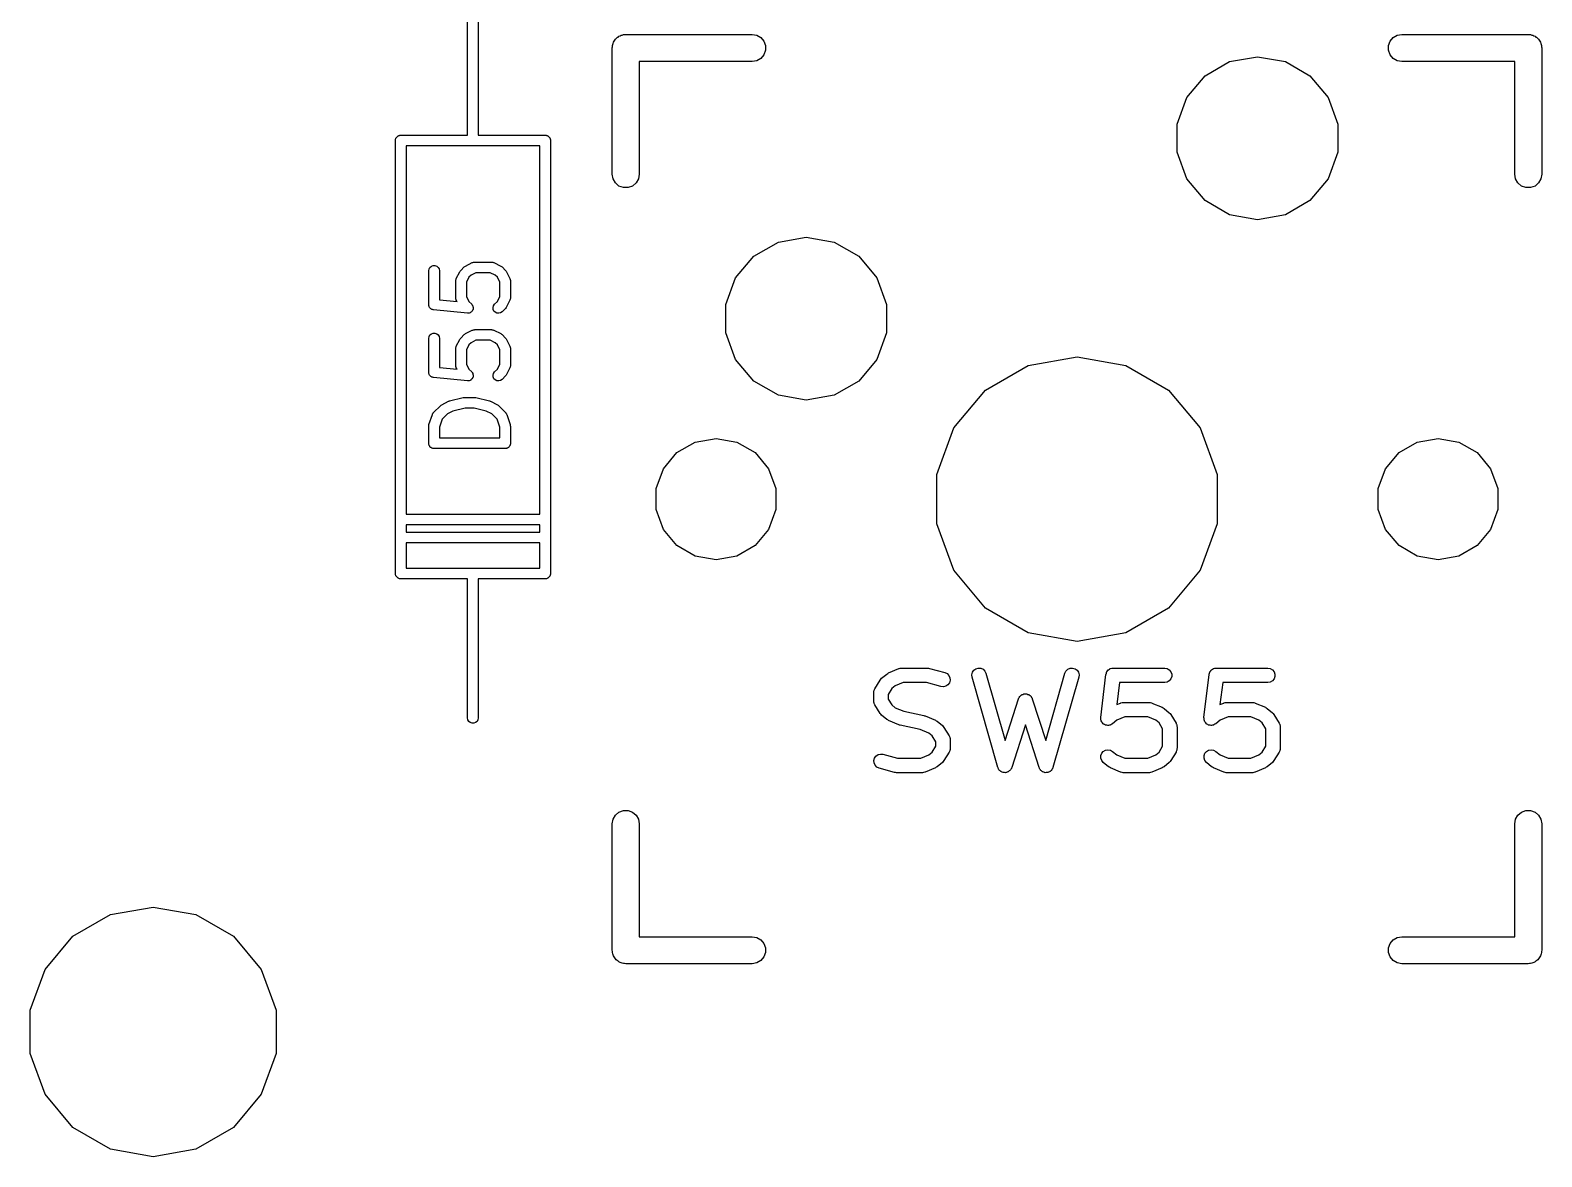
# Model space of a CAD drawing. Extents: x 30 to 168, y -145 to -27.
# Drawn here: x 110.77 to 132.04, y -145.26 to -129.4 of the extents above; entities that cross this region are included whole.
import ezdxf

# ---------------------------------------------------------------- set-up
doc = ezdxf.new("R2010")
doc.units = 0
doc.header["$MEASUREMENT"] = 0
doc.layers.add('BLACK', color=7, linetype='CONTINUOUS')

msp = doc.modelspace()

# ---------------------------------------------------------------- linework, layer by layer
at = {"layer": 'Black'}
for p, q in [((116.925, -130.19), (116.925, -128.92)), ((117.075, -128.92), (117.075, -130.19)), ((118.996, -129.542), (119.004, -129.528)), ((119.004, -129.528), (119.017, -129.517)), ((119.017, -129.517), (119.028, -129.504)), ((119.028, -129.504), (119.042, -129.496)), ((119.042, -129.496), (119.055, -129.485)), ((119.055, -129.485), (119.07, -129.479)), ((119.07, -129.479), (119.085, -129.471)), ((119.085, -129.471), (119.101, -129.468)), ((119.101, -129.468), (119.117, -129.462)), ((119.117, -129.462), (119.134, -129.462)), ((119.134, -129.462), (119.15, -129.459)), ((119.15, -129.459), (120.928, -129.459)), ((120.928, -129.459), (120.993, -129.471)), ((120.993, -129.471), (121.05, -129.504)), ((121.05, -129.504), (121.093, -129.555)), ((129.907, -129.555), (129.95, -129.504)), ((129.95, -129.504), (130.007, -129.471)), ((130.007, -129.471), (130.072, -129.459)), ((130.072, -129.459), (131.85, -129.459)), ((131.85, -129.459), (131.866, -129.462)), ((131.866, -129.462), (131.883, -129.462)), ((131.883, -129.462), (131.899, -129.468)), ((131.899, -129.468), (131.915, -129.471)), ((131.915, -129.471), (131.93, -129.479)), ((131.93, -129.479), (131.945, -129.485)), ((131.945, -129.485), (131.958, -129.496)), ((131.958, -129.496), (131.972, -129.504)), ((131.972, -129.504), (131.983, -129.517)), ((131.983, -129.517), (131.996, -129.528)), ((131.996, -129.528), (132.004, -129.542)), ((118.959, -129.65), (118.962, -129.634)), ((118.959, -131.428), (118.959, -129.65)), ((118.962, -129.617), (118.968, -129.601)), ((118.962, -129.634), (118.962, -129.617)), ((118.968, -129.601), (118.971, -129.585)), ((118.971, -129.585), (118.979, -129.57)), ((118.979, -129.57), (118.985, -129.555)), ((118.985, -129.555), (118.996, -129.542)), ((121.093, -129.745), (121.05, -129.796)), ((121.093, -129.555), (121.116, -129.617)), ((121.116, -129.683), (121.093, -129.745)), ((121.116, -129.617), (121.116, -129.683)), ((129.884, -129.617), (129.907, -129.555)), ((129.884, -129.683), (129.884, -129.617)), ((129.907, -129.745), (129.884, -129.683)), ((129.95, -129.796), (129.907, -129.745)), ((132.004, -129.542), (132.015, -129.555)), ((132.015, -129.555), (132.021, -129.57)), ((132.021, -129.57), (132.029, -129.585)), ((132.029, -129.585), (132.032, -129.601)), ((132.032, -129.601), (132.038, -129.617)), ((132.038, -129.617), (132.038, -129.634)), ((132.038, -129.634), (132.04, -129.65)), ((132.04, -129.65), (132.04, -131.428)), ((120.928, -129.84), (119.34, -129.84)), ((119.34, -129.84), (119.34, -131.428)), ((120.993, -129.829), (120.928, -129.84)), ((121.05, -129.796), (120.993, -129.829)), ((127.302, -130.041), (127.648, -129.842)), ((127.648, -129.842), (128.04, -129.773)), ((128.04, -129.773), (128.432, -129.842)), ((128.432, -129.842), (128.778, -130.041)), ((130.007, -129.829), (129.95, -129.796)), ((130.072, -129.84), (130.007, -129.829)), ((131.659, -129.84), (130.072, -129.84)), ((131.659, -131.428), (131.659, -129.84)), ((127.046, -130.346), (127.302, -130.041)), ((128.778, -130.041), (129.034, -130.346)), ((116.925, -130.877), (116.925, -130.19)), ((117.075, -130.19), (117.075, -130.877)), ((126.91, -130.721), (127.046, -130.346)), ((129.034, -130.346), (129.17, -130.721)), ((126.91, -131.119), (126.91, -130.721)), ((129.17, -130.721), (129.17, -131.119)), ((115.909, -130.952), (115.91, -130.946)), ((115.909, -137.048), (115.909, -130.952)), ((115.91, -130.939), (115.912, -130.933)), ((115.91, -130.946), (115.91, -130.939)), ((115.912, -130.933), (115.914, -130.926)), ((115.914, -130.926), (115.917, -130.921)), ((115.917, -130.921), (115.919, -130.915)), ((115.919, -130.915), (115.923, -130.909)), ((115.923, -130.909), (115.927, -130.904)), ((115.927, -130.904), (115.932, -130.9)), ((115.932, -130.9), (115.936, -130.895)), ((115.936, -130.895), (115.941, -130.891)), ((115.941, -130.891), (115.947, -130.887)), ((115.947, -130.887), (115.953, -130.885)), ((115.953, -130.885), (115.958, -130.882)), ((115.958, -130.882), (115.965, -130.88)), ((115.965, -130.88), (115.971, -130.878)), ((115.971, -130.878), (115.978, -130.878)), ((115.978, -130.878), (115.984, -130.877)), ((115.984, -130.877), (116.925, -130.877)), ((117.075, -130.877), (118.016, -130.877)), ((118.016, -130.877), (118.022, -130.878)), ((118.022, -130.878), (118.029, -130.878)), ((118.029, -130.878), (118.035, -130.88)), ((118.035, -130.88), (118.042, -130.882)), ((118.042, -130.882), (118.047, -130.885)), ((118.047, -130.885), (118.053, -130.887)), ((118.053, -130.887), (118.059, -130.891)), ((118.059, -130.891), (118.064, -130.895)), ((118.064, -130.895), (118.068, -130.9)), ((118.068, -130.9), (118.073, -130.904)), ((118.073, -130.904), (118.077, -130.909)), ((118.077, -130.909), (118.081, -130.915)), ((118.081, -130.915), (118.083, -130.921)), ((118.083, -130.921), (118.086, -130.926)), ((118.086, -130.926), (118.088, -130.933)), ((118.088, -130.933), (118.09, -130.939)), ((118.09, -130.939), (118.09, -130.946)), ((118.09, -130.946), (118.091, -130.952)), ((118.091, -130.952), (118.091, -137.048)), ((117, -131.027), (116.059, -131.027)), ((116.059, -131.027), (116.059, -136.211)), ((117.941, -131.027), (117, -131.027)), ((117.941, -136.211), (117.941, -131.027)), ((127.046, -131.494), (126.91, -131.119)), ((129.17, -131.119), (129.034, -131.494)), ((118.971, -131.493), (118.959, -131.428)), ((119.34, -131.428), (119.329, -131.493)), ((131.671, -131.493), (131.659, -131.428)), ((132.04, -131.428), (132.029, -131.493)), ((119.004, -131.55), (118.971, -131.493)), ((119.055, -131.593), (119.004, -131.55)), ((119.117, -131.616), (119.055, -131.593)), ((119.183, -131.616), (119.117, -131.616)), ((119.245, -131.593), (119.183, -131.616)), ((119.296, -131.55), (119.245, -131.593)), ((119.329, -131.493), (119.296, -131.55)), ((127.302, -131.799), (127.046, -131.494)), ((129.034, -131.494), (128.778, -131.799)), ((131.704, -131.55), (131.671, -131.493)), ((131.755, -131.593), (131.704, -131.55)), ((131.817, -131.616), (131.755, -131.593)), ((131.883, -131.616), (131.817, -131.616)), ((131.945, -131.593), (131.883, -131.616)), ((131.996, -131.55), (131.945, -131.593)), ((132.029, -131.493), (131.996, -131.55)), ((127.648, -131.998), (127.302, -131.799)), ((128.778, -131.799), (128.432, -131.998)), ((128.04, -132.067), (127.648, -131.998)), ((128.432, -131.998), (128.04, -132.067)), ((120.952, -132.581), (121.298, -132.382)), ((121.298, -132.382), (121.69, -132.313)), ((121.69, -132.313), (122.082, -132.382)), ((122.082, -132.382), (122.428, -132.581)), ((116.395, -132.738), (116.415, -132.721)), ((116.415, -132.721), (116.439, -132.712)), ((116.439, -132.712), (116.465, -132.712)), ((116.465, -132.712), (116.49, -132.721)), ((116.49, -132.721), (116.51, -132.738)), ((116.885, -132.726), (116.895, -132.719)), ((116.895, -132.719), (116.99, -132.671)), ((116.99, -132.671), (116.994, -132.67)), ((116.994, -132.67), (116.998, -132.668)), ((116.998, -132.668), (117.007, -132.666)), ((117.007, -132.666), (117.015, -132.664)), ((117.015, -132.664), (117.02, -132.664)), ((117.02, -132.664), (117.024, -132.663)), ((117.024, -132.663), (117.262, -132.663)), ((117.262, -132.663), (117.266, -132.664)), ((117.266, -132.664), (117.27, -132.664)), ((117.27, -132.664), (117.279, -132.666)), ((117.279, -132.666), (117.288, -132.668)), ((117.288, -132.668), (117.291, -132.67)), ((117.291, -132.67), (117.295, -132.671)), ((117.295, -132.671), (117.391, -132.719)), ((117.391, -132.719), (117.4, -132.726)), ((120.696, -132.886), (120.952, -132.581)), ((122.428, -132.581), (122.684, -132.886)), ((116.377, -132.786), (116.382, -132.76)), ((116.377, -133.262), (116.377, -132.786)), ((116.382, -132.76), (116.395, -132.738)), ((116.51, -132.738), (116.523, -132.76)), ((116.523, -132.76), (116.527, -132.786)), ((116.527, -132.786), (116.527, -133.194)), ((116.758, -132.929), (116.759, -132.924)), ((116.758, -133.167), (116.758, -132.929)), ((116.759, -132.92), (116.761, -132.912)), ((116.759, -132.924), (116.759, -132.92)), ((116.761, -132.912), (116.763, -132.903)), ((116.763, -132.903), (116.765, -132.899)), ((116.765, -132.899), (116.766, -132.895)), ((116.766, -132.895), (116.814, -132.8)), ((116.814, -132.8), (116.821, -132.79)), ((116.821, -132.79), (116.828, -132.78)), ((116.828, -132.78), (116.876, -132.733)), ((116.876, -132.733), (116.885, -132.726)), ((116.943, -132.878), (116.908, -132.946)), ((116.973, -132.847), (116.943, -132.878)), ((117.042, -132.813), (116.973, -132.847)), ((117.244, -132.813), (117.042, -132.813)), ((117.313, -132.847), (117.244, -132.813)), ((117.343, -132.878), (117.313, -132.847)), ((117.377, -132.946), (117.343, -132.878)), ((117.4, -132.726), (117.41, -132.733)), ((117.41, -132.733), (117.458, -132.78)), ((117.458, -132.78), (117.465, -132.79)), ((117.465, -132.79), (117.472, -132.8)), ((117.472, -132.8), (117.519, -132.895)), ((117.519, -132.895), (117.521, -132.899)), ((117.521, -132.899), (117.523, -132.903)), ((117.523, -132.903), (117.524, -132.912)), ((117.524, -132.912), (117.527, -132.92)), ((117.527, -132.92), (117.527, -132.924)), ((117.527, -132.924), (117.527, -132.929)), ((117.527, -132.929), (117.527, -133.167)), ((120.56, -133.261), (120.696, -132.886)), ((122.684, -132.886), (122.82, -133.261)), ((116.908, -132.946), (116.908, -133.149)), ((116.908, -133.149), (116.943, -133.217)), ((117.343, -133.217), (117.377, -133.149)), ((117.377, -133.149), (117.377, -132.946)), ((116.378, -133.265), (116.377, -133.262)), ((116.378, -133.268), (116.378, -133.265)), ((116.38, -133.277), (116.378, -133.268)), ((116.382, -133.288), (116.38, -133.277)), ((116.383, -133.29), (116.382, -133.288)), ((116.384, -133.293), (116.383, -133.29)), ((116.39, -133.301), (116.384, -133.293)), ((116.395, -133.31), (116.39, -133.301)), ((116.397, -133.312), (116.395, -133.31)), ((116.399, -133.314), (116.397, -133.312)), ((116.407, -133.32), (116.399, -133.314)), ((116.415, -133.327), (116.407, -133.32)), ((116.418, -133.328), (116.415, -133.327)), ((116.42, -133.329), (116.418, -133.328)), ((116.43, -133.332), (116.42, -133.329)), ((116.439, -133.336), (116.43, -133.332)), ((116.442, -133.336), (116.439, -133.336)), ((116.445, -133.337), (116.442, -133.336)), ((116.921, -133.384), (116.445, -133.337)), ((116.527, -133.194), (116.776, -133.219)), ((116.759, -133.171), (116.758, -133.167)), ((116.759, -133.175), (116.759, -133.171)), ((116.761, -133.184), (116.759, -133.175)), ((116.763, -133.192), (116.761, -133.184)), ((116.765, -133.196), (116.763, -133.192)), ((116.766, -133.2), (116.765, -133.196)), ((116.776, -133.219), (116.766, -133.2)), ((116.943, -133.217), (116.982, -133.256)), ((116.98, -133.362), (116.972, -133.371)), ((116.989, -133.353), (116.98, -133.362)), ((116.982, -133.256), (116.982, -133.257)), ((116.982, -133.257), (116.982, -133.257)), ((116.982, -133.257), (116.989, -133.268)), ((116.989, -133.268), (116.997, -133.278)), ((116.99, -133.353), (116.989, -133.353)), ((116.995, -133.341), (116.99, -133.353)), ((116.99, -133.353), (116.99, -133.353)), ((117.001, -133.33), (116.995, -133.341)), ((116.997, -133.278), (116.997, -133.278)), ((116.997, -133.278), (116.997, -133.279)), ((116.997, -133.279), (117, -133.291)), ((117, -133.291), (117.003, -133.303)), ((117.002, -133.316), (117.001, -133.329)), ((117.001, -133.329), (117.001, -133.329)), ((117.001, -133.329), (117.001, -133.33)), ((117.003, -133.304), (117.002, -133.316)), ((117.003, -133.303), (117.003, -133.303)), ((117.003, -133.303), (117.003, -133.304)), ((117.282, -133.303), (117.289, -133.278)), ((117.285, -133.329), (117.282, -133.303)), ((117.296, -133.353), (117.285, -133.329)), ((117.289, -133.278), (117.304, -133.256)), ((117.314, -133.371), (117.296, -133.353)), ((117.304, -133.256), (117.343, -133.217)), ((117.458, -133.315), (117.41, -133.363)), ((117.465, -133.305), (117.458, -133.315)), ((117.472, -133.295), (117.465, -133.305)), ((117.519, -133.2), (117.472, -133.295)), ((117.521, -133.196), (117.519, -133.2)), ((117.523, -133.192), (117.521, -133.196)), ((117.524, -133.184), (117.523, -133.192)), ((117.527, -133.175), (117.524, -133.184)), ((117.527, -133.167), (117.527, -133.171)), ((117.527, -133.171), (117.527, -133.175)), ((120.56, -133.659), (120.56, -133.261)), ((122.82, -133.261), (122.82, -133.659)), ((116.922, -133.384), (116.921, -133.384)), ((116.934, -133.383), (116.922, -133.384)), ((116.922, -133.384), (116.922, -133.384)), ((116.947, -133.382), (116.934, -133.383)), ((116.948, -133.382), (116.947, -133.382)), ((116.959, -133.377), (116.948, -133.382)), ((116.948, -133.382), (116.948, -133.382)), ((116.971, -133.371), (116.959, -133.377)), ((116.972, -133.371), (116.971, -133.371)), ((116.971, -133.371), (116.971, -133.371)), ((117.338, -133.382), (117.314, -133.371)), ((117.364, -133.384), (117.338, -133.382)), ((117.389, -133.377), (117.364, -133.384)), ((117.41, -133.363), (117.389, -133.377)), ((116.377, -133.738), (116.382, -133.712)), ((116.377, -134.214), (116.377, -133.738)), ((116.382, -133.712), (116.395, -133.69)), ((116.395, -133.69), (116.415, -133.673)), ((116.415, -133.673), (116.439, -133.664)), ((116.439, -133.664), (116.465, -133.664)), ((116.465, -133.664), (116.49, -133.673)), ((116.49, -133.673), (116.51, -133.69)), ((116.51, -133.69), (116.523, -133.712)), ((116.523, -133.712), (116.527, -133.738)), ((116.527, -133.738), (116.527, -134.146)), ((116.766, -133.847), (116.814, -133.752)), ((116.814, -133.752), (116.821, -133.743)), ((116.821, -133.743), (116.828, -133.733)), ((116.828, -133.733), (116.876, -133.685)), ((116.876, -133.685), (116.885, -133.678)), ((116.885, -133.678), (116.895, -133.671)), ((116.895, -133.671), (116.99, -133.623)), ((117.042, -133.765), (116.973, -133.8)), ((116.99, -133.623), (116.994, -133.622)), ((116.994, -133.622), (116.998, -133.62)), ((116.998, -133.62), (117.007, -133.618)), ((117.007, -133.618), (117.015, -133.616)), ((117.015, -133.616), (117.02, -133.616)), ((117.02, -133.616), (117.024, -133.615)), ((117.024, -133.615), (117.262, -133.615)), ((117.244, -133.765), (117.042, -133.765)), ((117.313, -133.8), (117.244, -133.765)), ((117.262, -133.615), (117.266, -133.616)), ((117.266, -133.616), (117.27, -133.616)), ((117.27, -133.616), (117.279, -133.618)), ((117.279, -133.618), (117.288, -133.62)), ((117.288, -133.62), (117.291, -133.622)), ((117.291, -133.622), (117.295, -133.623)), ((117.295, -133.623), (117.391, -133.671)), ((117.391, -133.671), (117.4, -133.678)), ((117.4, -133.678), (117.41, -133.685)), ((117.41, -133.685), (117.458, -133.733)), ((117.458, -133.733), (117.465, -133.743)), ((117.465, -133.743), (117.472, -133.752)), ((117.472, -133.752), (117.519, -133.847)), ((120.696, -134.034), (120.56, -133.659)), ((122.82, -133.659), (122.684, -134.034)), ((116.758, -133.881), (116.759, -133.877)), ((116.758, -134.119), (116.758, -133.881)), ((116.759, -133.872), (116.761, -133.864)), ((116.759, -133.877), (116.759, -133.872)), ((116.761, -133.864), (116.763, -133.855)), ((116.763, -133.855), (116.765, -133.852)), ((116.765, -133.852), (116.766, -133.847)), ((116.943, -133.83), (116.908, -133.899)), ((116.908, -133.899), (116.908, -134.101)), ((116.973, -133.8), (116.943, -133.83)), ((117.343, -133.83), (117.313, -133.8)), ((117.377, -133.899), (117.343, -133.83)), ((117.377, -134.101), (117.377, -133.899)), ((117.519, -133.847), (117.521, -133.852)), ((117.521, -133.852), (117.523, -133.855)), ((117.523, -133.855), (117.524, -133.864)), ((117.524, -133.864), (117.527, -133.872)), ((117.527, -133.872), (117.527, -133.877)), ((117.527, -133.877), (117.527, -133.881)), ((117.527, -133.881), (117.527, -134.119)), ((124.815, -134.119), (125.5, -133.998)), ((125.5, -133.998), (126.185, -134.119)), ((116.527, -134.146), (116.776, -134.171)), ((116.759, -134.123), (116.758, -134.119)), ((116.759, -134.128), (116.759, -134.123)), ((116.761, -134.136), (116.759, -134.128)), ((116.763, -134.145), (116.761, -134.136)), ((116.765, -134.148), (116.763, -134.145)), ((116.766, -134.153), (116.765, -134.148)), ((116.776, -134.171), (116.766, -134.153)), ((116.908, -134.101), (116.943, -134.17)), ((116.943, -134.17), (116.982, -134.209)), ((116.982, -134.209), (116.982, -134.209)), ((116.982, -134.209), (116.982, -134.21)), ((116.982, -134.21), (116.989, -134.22)), ((117.289, -134.23), (117.304, -134.209)), ((117.304, -134.209), (117.343, -134.17)), ((117.343, -134.17), (117.377, -134.101)), ((117.519, -134.153), (117.472, -134.248)), ((117.521, -134.148), (117.519, -134.153)), ((117.523, -134.145), (117.521, -134.148)), ((117.524, -134.136), (117.523, -134.145)), ((117.527, -134.128), (117.524, -134.136)), ((117.527, -134.119), (117.527, -134.123)), ((117.527, -134.123), (117.527, -134.128)), ((120.952, -134.339), (120.696, -134.034)), ((122.684, -134.034), (122.428, -134.339)), ((124.213, -134.467), (124.815, -134.119)), ((126.185, -134.119), (126.787, -134.467)), ((116.378, -134.217), (116.377, -134.214)), ((116.378, -134.22), (116.378, -134.217)), ((116.38, -134.23), (116.378, -134.22)), ((116.382, -134.24), (116.38, -134.23)), ((116.383, -134.242), (116.382, -134.24)), ((116.384, -134.245), (116.383, -134.242)), ((116.39, -134.254), (116.384, -134.245)), ((116.395, -134.262), (116.39, -134.254)), ((116.397, -134.264), (116.395, -134.262)), ((116.399, -134.267), (116.397, -134.264)), ((116.407, -134.273), (116.399, -134.267)), ((116.415, -134.279), (116.407, -134.273)), ((116.418, -134.28), (116.415, -134.279)), ((116.42, -134.282), (116.418, -134.28)), ((116.43, -134.285), (116.42, -134.282)), ((116.439, -134.288), (116.43, -134.285)), ((116.442, -134.288), (116.439, -134.288)), ((116.445, -134.289), (116.442, -134.288)), ((116.921, -134.337), (116.445, -134.289)), ((116.922, -134.336), (116.921, -134.337)), ((116.934, -134.336), (116.922, -134.337)), ((116.922, -134.337), (116.922, -134.336)), ((116.947, -134.335), (116.934, -134.336)), ((116.948, -134.334), (116.947, -134.335)), ((116.959, -134.329), (116.948, -134.334)), ((116.948, -134.334), (116.948, -134.334)), ((116.971, -134.324), (116.959, -134.329)), ((116.972, -134.323), (116.971, -134.324)), ((116.971, -134.324), (116.971, -134.324)), ((116.98, -134.314), (116.972, -134.323)), ((116.989, -134.306), (116.98, -134.314)), ((116.989, -134.22), (116.997, -134.23)), ((116.99, -134.305), (116.989, -134.306)), ((116.995, -134.294), (116.99, -134.305)), ((116.99, -134.305), (116.99, -134.305)), ((117.001, -134.282), (116.995, -134.294)), ((116.997, -134.23), (116.997, -134.231)), ((116.997, -134.231), (116.997, -134.231)), ((116.997, -134.231), (117, -134.243)), ((117, -134.243), (117.003, -134.255)), ((117.002, -134.269), (117.001, -134.281)), ((117.001, -134.281), (117.001, -134.282)), ((117.001, -134.282), (117.001, -134.282)), ((117.003, -134.256), (117.002, -134.269)), ((117.003, -134.255), (117.003, -134.256)), ((117.003, -134.256), (117.003, -134.256)), ((117.282, -134.255), (117.289, -134.23)), ((117.285, -134.281), (117.282, -134.255)), ((117.296, -134.305), (117.285, -134.281)), ((117.314, -134.323), (117.296, -134.305)), ((117.338, -134.334), (117.314, -134.323)), ((117.364, -134.337), (117.338, -134.334)), ((117.389, -134.33), (117.364, -134.337)), ((117.41, -134.315), (117.389, -134.33)), ((117.458, -134.267), (117.41, -134.315)), ((117.465, -134.257), (117.458, -134.267)), ((117.472, -134.248), (117.465, -134.257)), ((121.298, -134.538), (120.952, -134.339)), ((122.428, -134.339), (122.082, -134.538)), ((116.562, -134.671), (116.657, -134.623)), ((116.657, -134.623), (116.665, -134.621)), ((116.665, -134.621), (116.672, -134.618)), ((116.672, -134.618), (116.863, -134.57)), ((116.863, -134.57), (116.872, -134.569)), ((116.872, -134.569), (116.881, -134.568)), ((116.881, -134.568), (117.024, -134.568)), ((117.024, -134.568), (117.033, -134.569)), ((117.033, -134.569), (117.042, -134.57)), ((117.042, -134.57), (117.232, -134.618)), ((117.232, -134.618), (117.24, -134.621)), ((117.24, -134.621), (117.248, -134.623)), ((117.248, -134.623), (117.343, -134.671)), ((121.69, -134.607), (121.298, -134.538)), ((122.082, -134.538), (121.69, -134.607)), ((123.767, -134.999), (124.213, -134.467)), ((126.787, -134.467), (127.233, -134.999)), ((116.381, -134.952), (116.429, -134.81)), ((116.429, -134.81), (116.431, -134.806)), ((116.431, -134.806), (116.432, -134.802)), ((116.432, -134.802), (116.437, -134.794)), ((116.437, -134.794), (116.441, -134.787)), ((116.441, -134.787), (116.444, -134.784)), ((116.444, -134.784), (116.447, -134.78)), ((116.447, -134.78), (116.542, -134.685)), ((116.542, -134.685), (116.552, -134.678)), ((116.552, -134.678), (116.562, -134.671)), ((116.64, -134.8), (116.566, -134.874)), ((116.717, -134.761), (116.64, -134.8)), ((116.89, -134.718), (116.717, -134.761)), ((117.015, -134.718), (116.89, -134.718)), ((117.188, -134.761), (117.015, -134.718)), ((117.265, -134.8), (117.188, -134.761)), ((117.339, -134.874), (117.265, -134.8)), ((117.343, -134.671), (117.353, -134.678)), ((117.353, -134.678), (117.363, -134.685)), ((117.363, -134.685), (117.458, -134.78)), ((117.458, -134.78), (117.46, -134.784)), ((117.46, -134.784), (117.464, -134.787)), ((117.464, -134.787), (117.468, -134.794)), ((117.468, -134.794), (117.473, -134.802)), ((117.473, -134.802), (117.474, -134.806)), ((117.474, -134.806), (117.476, -134.81)), ((117.476, -134.81), (117.524, -134.952)), ((116.377, -134.976), (116.379, -134.964)), ((116.377, -135.214), (116.377, -134.976)), ((116.379, -134.964), (116.381, -134.952)), ((116.566, -134.874), (116.527, -134.988)), ((116.527, -134.988), (116.527, -135.139)), ((117.377, -134.988), (117.339, -134.874)), ((117.377, -135.139), (117.377, -134.988)), ((117.524, -134.952), (117.525, -134.964)), ((117.525, -134.964), (117.527, -134.976)), ((117.527, -134.976), (117.527, -135.214)), ((123.529, -135.652), (123.767, -134.999)), ((127.233, -134.999), (127.471, -135.652)), ((116.379, -135.221), (116.377, -135.214)), ((116.379, -135.227), (116.379, -135.221)), ((116.381, -135.233), (116.379, -135.227)), ((116.382, -135.24), (116.381, -135.233)), ((116.385, -135.246), (116.382, -135.24)), ((116.387, -135.252), (116.385, -135.246)), ((116.392, -135.257), (116.387, -135.252)), ((116.395, -135.262), (116.392, -135.257)), ((116.4, -135.267), (116.395, -135.262)), ((116.404, -135.272), (116.4, -135.267)), ((116.41, -135.275), (116.404, -135.272)), ((116.415, -135.279), (116.41, -135.275)), ((116.527, -135.139), (117.377, -135.139)), ((117.495, -135.275), (117.49, -135.279)), ((117.501, -135.272), (117.495, -135.275)), ((117.505, -135.267), (117.501, -135.272)), ((117.51, -135.262), (117.505, -135.267)), ((117.513, -135.257), (117.51, -135.262)), ((117.517, -135.252), (117.513, -135.257)), ((117.52, -135.246), (117.517, -135.252)), ((117.523, -135.24), (117.52, -135.246)), ((117.524, -135.233), (117.523, -135.24)), ((117.526, -135.227), (117.524, -135.233)), ((117.527, -135.214), (117.526, -135.221)), ((117.526, -135.221), (117.526, -135.227)), ((119.871, -135.346), (120.128, -135.197)), ((120.128, -135.197), (120.42, -135.146)), ((120.42, -135.146), (120.712, -135.197)), ((120.712, -135.197), (120.969, -135.346)), ((130.031, -135.346), (130.288, -135.197)), ((130.288, -135.197), (130.58, -135.146)), ((130.58, -135.146), (130.872, -135.197)), ((130.872, -135.197), (131.129, -135.346)), ((116.421, -135.281), (116.415, -135.279)), ((116.427, -135.285), (116.421, -135.281)), ((116.433, -135.286), (116.427, -135.285)), ((116.439, -135.288), (116.433, -135.286)), ((116.446, -135.288), (116.439, -135.288)), ((116.452, -135.289), (116.446, -135.288)), ((117.452, -135.289), (116.452, -135.289)), ((117.459, -135.288), (117.452, -135.289)), ((117.465, -135.288), (117.459, -135.288)), ((117.472, -135.286), (117.465, -135.288)), ((117.478, -135.285), (117.472, -135.286)), ((117.484, -135.281), (117.478, -135.285)), ((117.49, -135.279), (117.484, -135.281)), ((119.68, -135.573), (119.871, -135.346)), ((120.969, -135.346), (121.16, -135.573)), ((129.84, -135.573), (130.031, -135.346)), ((131.129, -135.346), (131.32, -135.573)), ((119.579, -135.852), (119.68, -135.573)), ((121.16, -135.573), (121.261, -135.852)), ((123.529, -136.348), (123.529, -135.652)), ((127.471, -135.652), (127.471, -136.348)), ((129.739, -135.852), (129.84, -135.573)), ((131.32, -135.573), (131.421, -135.852)), ((119.579, -136.148), (119.579, -135.852)), ((121.261, -135.852), (121.261, -136.148)), ((129.739, -136.148), (129.739, -135.852)), ((131.421, -135.852), (131.421, -136.148)), ((116.059, -136.211), (117.941, -136.211)), ((119.68, -136.427), (119.579, -136.148)), ((121.261, -136.148), (121.16, -136.427)), ((129.84, -136.427), (129.739, -136.148)), ((131.421, -136.148), (131.32, -136.427)), ((116.059, -136.361), (116.059, -136.465)), ((117.941, -136.361), (116.059, -136.361)), ((116.059, -136.465), (117.941, -136.465)), ((117.941, -136.465), (117.941, -136.361)), ((119.871, -136.654), (119.68, -136.427)), ((121.16, -136.427), (120.969, -136.654)), ((123.767, -137.001), (123.529, -136.348)), ((127.471, -136.348), (127.233, -137.001)), ((130.031, -136.654), (129.84, -136.427)), ((131.32, -136.427), (131.129, -136.654)), ((117.941, -136.615), (116.059, -136.615)), ((116.059, -136.615), (116.059, -136.973)), ((117.941, -136.973), (117.941, -136.615)), ((120.128, -136.803), (119.871, -136.654)), ((120.969, -136.654), (120.712, -136.803)), ((130.288, -136.803), (130.031, -136.654)), ((131.129, -136.654), (130.872, -136.803)), ((116.059, -136.973), (117, -136.973)), ((117, -136.973), (117.941, -136.973)), ((120.42, -136.854), (120.128, -136.803)), ((120.712, -136.803), (120.42, -136.854)), ((130.58, -136.854), (130.288, -136.803)), ((130.872, -136.803), (130.58, -136.854)), ((115.91, -137.054), (115.909, -137.048)), ((115.91, -137.061), (115.91, -137.054)), ((115.912, -137.067), (115.91, -137.061)), ((115.914, -137.074), (115.912, -137.067)), ((115.917, -137.079), (115.914, -137.074)), ((115.919, -137.085), (115.917, -137.079)), ((115.923, -137.091), (115.919, -137.085)), ((115.927, -137.096), (115.923, -137.091)), ((115.932, -137.1), (115.927, -137.096)), ((115.936, -137.105), (115.932, -137.1)), ((115.941, -137.109), (115.936, -137.105)), ((115.947, -137.113), (115.941, -137.109)), ((115.953, -137.115), (115.947, -137.113)), ((115.958, -137.118), (115.953, -137.115)), ((115.965, -137.12), (115.958, -137.118)), ((115.971, -137.122), (115.965, -137.12)), ((115.978, -137.122), (115.971, -137.122)), ((115.984, -137.123), (115.978, -137.122)), ((116.925, -137.123), (115.984, -137.123)), ((116.925, -137.81), (116.925, -137.123)), ((118.016, -137.123), (117.075, -137.123)), ((117.075, -137.123), (117.075, -137.81)), ((118.022, -137.122), (118.016, -137.123)), ((118.029, -137.122), (118.022, -137.122)), ((118.035, -137.12), (118.029, -137.122)), ((118.042, -137.118), (118.035, -137.12)), ((118.047, -137.115), (118.042, -137.118)), ((118.053, -137.113), (118.047, -137.115)), ((118.059, -137.109), (118.053, -137.113)), ((118.064, -137.105), (118.059, -137.109)), ((118.068, -137.1), (118.064, -137.105)), ((118.073, -137.096), (118.068, -137.1)), ((118.077, -137.091), (118.073, -137.096)), ((118.081, -137.085), (118.077, -137.091)), ((118.083, -137.079), (118.081, -137.085)), ((118.086, -137.074), (118.083, -137.079)), ((118.088, -137.067), (118.086, -137.074)), ((118.09, -137.061), (118.088, -137.067)), ((118.091, -137.048), (118.09, -137.054)), ((118.09, -137.054), (118.09, -137.061)), ((124.213, -137.533), (123.767, -137.001)), ((127.233, -137.001), (126.787, -137.533)), ((124.815, -137.881), (124.213, -137.533)), ((126.787, -137.533), (126.185, -137.881)), ((116.925, -139.08), (116.925, -137.81)), ((117.075, -137.81), (117.075, -139.08)), ((125.5, -138.002), (124.815, -137.881)), ((126.185, -137.881), (125.5, -138.002)), ((122.75, -138.522), (122.822, -138.462)), ((122.822, -138.462), (122.836, -138.454)), ((122.836, -138.454), (122.848, -138.446)), ((122.848, -138.446), (122.993, -138.386)), ((122.993, -138.386), (122.996, -138.385)), ((122.996, -138.385), (122.998, -138.384)), ((122.998, -138.384), (123.013, -138.381)), ((123.013, -138.381), (123.028, -138.378)), ((123.028, -138.378), (123.03, -138.378)), ((123.03, -138.378), (123.033, -138.378)), ((123.033, -138.378), (123.395, -138.378)), ((123.395, -138.378), (123.409, -138.38)), ((123.409, -138.38), (123.423, -138.382)), ((123.423, -138.382), (123.64, -138.442)), ((123.64, -138.442), (123.672, -138.457)), ((123.672, -138.457), (123.697, -138.482)), ((124.02, -138.472), (124.028, -138.438)), ((124.028, -138.438), (124.048, -138.409)), ((124.048, -138.409), (124.077, -138.388)), ((124.077, -138.388), (124.111, -138.378)), ((124.111, -138.378), (124.146, -138.381)), ((124.146, -138.381), (124.178, -138.395)), ((124.178, -138.395), (124.203, -138.42)), ((124.203, -138.42), (124.219, -138.452)), ((124.219, -138.452), (124.49, -139.399)), ((125.059, -139.399), (125.33, -138.452)), ((125.33, -138.452), (125.345, -138.42)), ((125.345, -138.42), (125.371, -138.395)), ((125.371, -138.395), (125.403, -138.381)), ((125.403, -138.381), (125.438, -138.378)), ((125.438, -138.378), (125.472, -138.388)), ((125.472, -138.388), (125.5, -138.409)), ((125.5, -138.409), (125.52, -138.438)), ((125.52, -138.438), (125.529, -138.472)), ((125.835, -139.072), (125.907, -138.467)), ((125.907, -138.467), (125.908, -138.465)), ((125.908, -138.462), (125.913, -138.448)), ((125.908, -138.465), (125.908, -138.462)), ((125.913, -138.448), (125.917, -138.434)), ((125.917, -138.434), (125.919, -138.431)), ((125.919, -138.431), (125.92, -138.429)), ((125.92, -138.429), (125.93, -138.417)), ((125.93, -138.417), (125.939, -138.405)), ((125.939, -138.405), (125.941, -138.404)), ((125.941, -138.404), (125.943, -138.402)), ((125.943, -138.402), (125.956, -138.394)), ((125.956, -138.394), (125.968, -138.386)), ((125.968, -138.386), (125.971, -138.385)), ((125.971, -138.385), (125.973, -138.384)), ((125.973, -138.384), (125.988, -138.381)), ((125.988, -138.381), (126.002, -138.378)), ((126.002, -138.378), (126.005, -138.378)), ((126.005, -138.378), (126.008, -138.378)), ((126.008, -138.378), (126.734, -138.378)), ((126.734, -138.378), (126.768, -138.384)), ((126.768, -138.384), (126.799, -138.402)), ((126.799, -138.402), (126.822, -138.429)), ((126.822, -138.429), (126.834, -138.462)), ((126.834, -138.462), (126.834, -138.497)), ((127.286, -139.072), (127.359, -138.467)), ((127.359, -138.462), (127.364, -138.448)), ((127.359, -138.465), (127.359, -138.462)), ((127.359, -138.467), (127.359, -138.465)), ((127.364, -138.448), (127.369, -138.434)), ((127.369, -138.434), (127.37, -138.431)), ((127.37, -138.431), (127.371, -138.429)), ((127.371, -138.429), (127.381, -138.417)), ((127.381, -138.417), (127.39, -138.405)), ((127.39, -138.405), (127.392, -138.404)), ((127.392, -138.404), (127.394, -138.402)), ((127.394, -138.402), (127.407, -138.394)), ((127.407, -138.394), (127.419, -138.386)), ((127.419, -138.386), (127.422, -138.385)), ((127.422, -138.385), (127.425, -138.384)), ((127.425, -138.384), (127.439, -138.381)), ((127.439, -138.381), (127.454, -138.378)), ((127.454, -138.378), (127.457, -138.378)), ((127.457, -138.378), (127.459, -138.378)), ((127.459, -138.378), (128.185, -138.378)), ((128.185, -138.378), (128.22, -138.384)), ((128.22, -138.384), (128.25, -138.402)), ((128.25, -138.402), (128.273, -138.429)), ((128.273, -138.429), (128.285, -138.462)), ((128.285, -138.462), (128.285, -138.497)), ((122.647, -138.687), (122.652, -138.678)), ((122.652, -138.678), (122.655, -138.669)), ((122.655, -138.669), (122.728, -138.548)), ((122.728, -138.548), (122.739, -138.535)), ((122.739, -138.535), (122.75, -138.522)), ((122.893, -138.668), (122.844, -138.75)), ((122.941, -138.628), (122.893, -138.668)), ((123.053, -138.581), (122.941, -138.628)), ((123.382, -138.581), (123.053, -138.581)), ((123.586, -138.638), (123.382, -138.581)), ((123.621, -138.641), (123.586, -138.638)), ((123.655, -138.632), (123.621, -138.641)), ((123.684, -138.612), (123.655, -138.632)), ((123.705, -138.584), (123.684, -138.612)), ((123.697, -138.482), (123.712, -138.515)), ((123.714, -138.55), (123.705, -138.584)), ((123.712, -138.515), (123.714, -138.55)), ((124.023, -138.507), (124.02, -138.472)), ((124.386, -139.777), (124.023, -138.507)), ((125.525, -138.507), (125.162, -139.777)), ((125.529, -138.472), (125.525, -138.507)), ((126.098, -138.581), (126.061, -138.892)), ((126.734, -138.581), (126.098, -138.581)), ((126.768, -138.575), (126.734, -138.581)), ((126.799, -138.557), (126.768, -138.575)), ((126.822, -138.53), (126.799, -138.557)), ((126.834, -138.497), (126.822, -138.53)), ((127.55, -138.581), (127.512, -138.892)), ((128.185, -138.581), (127.55, -138.581)), ((128.22, -138.575), (128.185, -138.581)), ((128.25, -138.557), (128.22, -138.575)), ((128.273, -138.53), (128.25, -138.557)), ((128.285, -138.497), (128.273, -138.53)), ((122.641, -138.721), (122.642, -138.712)), ((122.641, -138.842), (122.641, -138.721)), ((122.642, -138.852), (122.641, -138.842)), ((122.642, -138.712), (122.643, -138.702)), ((122.643, -138.862), (122.642, -138.852)), ((122.643, -138.702), (122.645, -138.695)), ((122.645, -138.869), (122.643, -138.862)), ((122.645, -138.695), (122.647, -138.687)), ((122.647, -138.877), (122.645, -138.869)), ((122.652, -138.886), (122.647, -138.877)), ((122.655, -138.895), (122.652, -138.886)), ((122.844, -138.75), (122.844, -138.814)), ((122.844, -138.814), (122.893, -138.896)), ((124.49, -139.399), (124.678, -138.811)), ((124.678, -138.811), (124.679, -138.808)), ((124.679, -138.808), (124.68, -138.804)), ((124.68, -138.804), (124.688, -138.792)), ((124.688, -138.792), (124.694, -138.78)), ((124.694, -138.78), (124.697, -138.777)), ((124.697, -138.777), (124.699, -138.774)), ((124.699, -138.774), (124.71, -138.766)), ((124.71, -138.766), (124.72, -138.756)), ((124.72, -138.756), (124.724, -138.755)), ((124.724, -138.755), (124.727, -138.752)), ((124.727, -138.752), (124.74, -138.748)), ((124.74, -138.748), (124.753, -138.743)), ((124.753, -138.743), (124.757, -138.743)), ((124.757, -138.743), (124.761, -138.742)), ((124.761, -138.742), (124.774, -138.742)), ((124.774, -138.742), (124.788, -138.742)), ((124.788, -138.742), (124.792, -138.743)), ((124.792, -138.743), (124.796, -138.743)), ((124.796, -138.743), (124.809, -138.748)), ((124.809, -138.748), (124.822, -138.752)), ((124.822, -138.752), (124.825, -138.755)), ((124.825, -138.755), (124.829, -138.756)), ((124.829, -138.756), (124.839, -138.766)), ((124.839, -138.766), (124.849, -138.774)), ((124.849, -138.774), (124.852, -138.777)), ((124.852, -138.777), (124.855, -138.78)), ((124.855, -138.78), (124.861, -138.792)), ((124.861, -138.792), (124.868, -138.804)), ((124.868, -138.804), (124.869, -138.808)), ((124.869, -138.808), (124.871, -138.811)), ((124.871, -138.811), (125.059, -139.399)), ((126.061, -138.892), (126.114, -138.87)), ((126.114, -138.87), (126.116, -138.869)), ((126.116, -138.869), (126.118, -138.868)), ((126.118, -138.868), (126.134, -138.865)), ((126.134, -138.865), (126.148, -138.862)), ((126.148, -138.862), (126.151, -138.862)), ((126.151, -138.862), (126.153, -138.862)), ((126.153, -138.862), (126.516, -138.862)), ((126.516, -138.862), (126.518, -138.862)), ((126.518, -138.862), (126.521, -138.862)), ((126.521, -138.862), (126.536, -138.865)), ((126.536, -138.865), (126.551, -138.868)), ((126.551, -138.868), (126.553, -138.869)), ((126.553, -138.869), (126.555, -138.87)), ((126.555, -138.87), (126.7, -138.93)), ((127.512, -138.892), (127.565, -138.87)), ((127.565, -138.87), (127.568, -138.869)), ((127.568, -138.869), (127.57, -138.868)), ((127.57, -138.868), (127.585, -138.865)), ((127.585, -138.865), (127.6, -138.862)), ((127.6, -138.862), (127.602, -138.862)), ((127.602, -138.862), (127.605, -138.862)), ((127.605, -138.862), (127.967, -138.862)), ((127.967, -138.862), (127.97, -138.862)), ((127.97, -138.862), (127.972, -138.862)), ((127.972, -138.862), (127.987, -138.865)), ((127.987, -138.865), (128.002, -138.868)), ((128.002, -138.868), (128.004, -138.869)), ((128.004, -138.869), (128.007, -138.87)), ((128.007, -138.87), (128.152, -138.93)), ((116.93, -139.106), (116.925, -139.08)), ((117.075, -139.08), (117.07, -139.106)), ((122.728, -139.016), (122.655, -138.895)), ((122.739, -139.028), (122.728, -139.016)), ((122.75, -139.041), (122.739, -139.028)), ((122.822, -139.102), (122.75, -139.041)), ((122.836, -139.109), (122.822, -139.102)), ((122.893, -138.896), (122.941, -138.936)), ((122.941, -138.936), (123.063, -138.987)), ((123.063, -138.987), (123.344, -139.045)), ((123.344, -139.045), (123.353, -139.049)), ((123.353, -139.049), (123.362, -139.051)), ((123.362, -139.051), (123.507, -139.111)), ((125.835, -139.087), (125.835, -139.072)), ((125.835, -139.102), (125.835, -139.087)), ((125.836, -139.104), (125.835, -139.102)), ((125.836, -139.107), (125.836, -139.104)), ((126.173, -139.065), (126.061, -139.112)), ((126.496, -139.065), (126.173, -139.065)), ((126.608, -139.112), (126.496, -139.065)), ((126.7, -138.93), (126.713, -138.938)), ((126.713, -138.938), (126.726, -138.946)), ((126.726, -138.946), (126.799, -139.006)), ((126.799, -139.006), (126.81, -139.019)), ((126.81, -139.019), (126.821, -139.032)), ((126.821, -139.032), (126.893, -139.153)), ((127.287, -139.087), (127.286, -139.072)), ((127.287, -139.102), (127.287, -139.087)), ((127.288, -139.104), (127.287, -139.102)), ((127.288, -139.107), (127.288, -139.104)), ((127.625, -139.065), (127.513, -139.112)), ((127.947, -139.065), (127.625, -139.065)), ((128.059, -139.112), (127.947, -139.065)), ((128.152, -138.93), (128.164, -138.938)), ((128.164, -138.938), (128.178, -138.946)), ((128.178, -138.946), (128.25, -139.006)), ((128.25, -139.006), (128.261, -139.019)), ((128.261, -139.019), (128.272, -139.032)), ((128.272, -139.032), (128.345, -139.153)), ((116.943, -139.128), (116.93, -139.106)), ((116.962, -139.145), (116.943, -139.128)), ((116.987, -139.154), (116.962, -139.145)), ((117.013, -139.154), (116.987, -139.154)), ((117.037, -139.145), (117.013, -139.154)), ((117.057, -139.128), (117.037, -139.145)), ((117.07, -139.106), (117.057, -139.128)), ((122.848, -139.118), (122.836, -139.109)), ((122.993, -139.178), (122.848, -139.118)), ((123.003, -139.18), (122.993, -139.178)), ((123.012, -139.184), (123.003, -139.18)), ((123.293, -139.242), (123.012, -139.184)), ((123.415, -139.293), (123.293, -139.242)), ((123.462, -139.333), (123.415, -139.293)), ((123.507, -139.111), (123.52, -139.12)), ((123.52, -139.12), (123.533, -139.127)), ((123.533, -139.127), (123.606, -139.188)), ((123.606, -139.188), (123.617, -139.201)), ((123.617, -139.201), (123.628, -139.213)), ((123.628, -139.213), (123.7, -139.334)), ((124.774, -139.176), (124.581, -139.78)), ((124.968, -139.78), (124.774, -139.176)), ((125.842, -139.121), (125.836, -139.107)), ((125.847, -139.135), (125.842, -139.121)), ((125.849, -139.137), (125.847, -139.135)), ((125.85, -139.14), (125.849, -139.137)), ((125.86, -139.151), (125.85, -139.14)), ((125.87, -139.162), (125.86, -139.151)), ((125.872, -139.163), (125.87, -139.162)), ((125.875, -139.166), (125.872, -139.163)), ((125.888, -139.172), (125.875, -139.166)), ((125.9, -139.18), (125.888, -139.172)), ((125.903, -139.18), (125.9, -139.18)), ((125.906, -139.182), (125.903, -139.18)), ((125.921, -139.183), (125.906, -139.182)), ((125.935, -139.186), (125.921, -139.183)), ((125.938, -139.185), (125.935, -139.186)), ((125.941, -139.186), (125.938, -139.185)), ((125.955, -139.182), (125.941, -139.186)), ((125.97, -139.18), (125.955, -139.182)), ((125.972, -139.178), (125.97, -139.18)), ((125.975, -139.178), (125.972, -139.178)), ((125.988, -139.17), (125.975, -139.178)), ((126, -139.162), (125.988, -139.17)), ((126.061, -139.112), (126, -139.162)), ((126.655, -139.151), (126.608, -139.112)), ((126.705, -139.233), (126.655, -139.151)), ((126.705, -139.479), (126.705, -139.233)), ((126.893, -139.153), (126.897, -139.162)), ((126.897, -139.162), (126.902, -139.17)), ((126.902, -139.17), (126.903, -139.178)), ((126.903, -139.178), (126.906, -139.186)), ((126.906, -139.186), (126.906, -139.196)), ((126.906, -139.196), (126.908, -139.205)), ((126.908, -139.205), (126.908, -139.508)), ((127.294, -139.121), (127.288, -139.107)), ((127.299, -139.135), (127.294, -139.121)), ((127.301, -139.137), (127.299, -139.135)), ((127.302, -139.14), (127.301, -139.137)), ((127.312, -139.151), (127.302, -139.14)), ((127.321, -139.162), (127.312, -139.151)), ((127.324, -139.163), (127.321, -139.162)), ((127.326, -139.166), (127.324, -139.163)), ((127.339, -139.172), (127.326, -139.166)), ((127.352, -139.18), (127.339, -139.172)), ((127.355, -139.18), (127.352, -139.18)), ((127.357, -139.182), (127.355, -139.18)), ((127.372, -139.183), (127.357, -139.182)), ((127.387, -139.186), (127.372, -139.183)), ((127.389, -139.185), (127.387, -139.186)), ((127.392, -139.186), (127.389, -139.185)), ((127.407, -139.182), (127.392, -139.186)), ((127.421, -139.18), (127.407, -139.182)), ((127.424, -139.178), (127.421, -139.18)), ((127.427, -139.178), (127.424, -139.178)), ((127.439, -139.17), (127.427, -139.178)), ((127.452, -139.162), (127.439, -139.17)), ((127.513, -139.112), (127.452, -139.162)), ((128.107, -139.151), (128.059, -139.112)), ((128.156, -139.233), (128.107, -139.151)), ((128.156, -139.479), (128.156, -139.233)), ((128.345, -139.153), (128.348, -139.162)), ((128.348, -139.162), (128.353, -139.17)), ((128.353, -139.17), (128.355, -139.178)), ((128.355, -139.178), (128.357, -139.186)), ((128.357, -139.186), (128.358, -139.196)), ((128.358, -139.196), (128.359, -139.205)), ((128.359, -139.205), (128.359, -139.508)), ((123.512, -139.415), (123.462, -139.333)), ((123.462, -139.562), (123.512, -139.479)), ((123.512, -139.479), (123.512, -139.415)), ((123.7, -139.334), (123.704, -139.343)), ((123.704, -139.343), (123.709, -139.352)), ((123.709, -139.352), (123.71, -139.36)), ((123.71, -139.36), (123.713, -139.367)), ((123.713, -139.527), (123.71, -139.534)), ((123.713, -139.367), (123.713, -139.377)), ((123.713, -139.377), (123.715, -139.387)), ((123.715, -139.508), (123.713, -139.517)), ((123.713, -139.517), (123.713, -139.527)), ((123.715, -139.387), (123.715, -139.508)), ((125.9, -139.533), (125.935, -139.527)), ((125.935, -139.527), (125.97, -139.533)), ((126.655, -139.562), (126.705, -139.479)), ((126.906, -139.527), (126.903, -139.534)), ((126.908, -139.508), (126.906, -139.517)), ((126.906, -139.517), (126.906, -139.527)), ((127.352, -139.533), (127.387, -139.527)), ((127.387, -139.527), (127.421, -139.533)), ((128.107, -139.562), (128.156, -139.479)), ((128.357, -139.527), (128.355, -139.534)), ((128.358, -139.517), (128.357, -139.527)), ((128.359, -139.508), (128.358, -139.517)), ((122.641, -139.679), (122.651, -139.645)), ((122.644, -139.714), (122.641, -139.679)), ((122.659, -139.747), (122.644, -139.714)), ((122.651, -139.645), (122.671, -139.617)), ((122.671, -139.617), (122.7, -139.597)), ((122.7, -139.597), (122.734, -139.588)), ((122.734, -139.588), (122.769, -139.591)), ((122.769, -139.591), (122.974, -139.648)), ((122.974, -139.648), (123.303, -139.648)), ((123.303, -139.648), (123.415, -139.601)), ((123.415, -139.601), (123.462, -139.562)), ((123.606, -139.707), (123.533, -139.767)), ((123.617, -139.694), (123.606, -139.707)), ((123.628, -139.681), (123.617, -139.694)), ((123.7, -139.56), (123.628, -139.681)), ((123.704, -139.551), (123.7, -139.56)), ((123.709, -139.542), (123.704, -139.551)), ((123.71, -139.534), (123.709, -139.542)), ((125.835, -139.611), (125.847, -139.578)), ((125.835, -139.647), (125.835, -139.611)), ((125.848, -139.68), (125.835, -139.647)), ((125.847, -139.578), (125.87, -139.551)), ((125.87, -139.707), (125.848, -139.68)), ((125.87, -139.551), (125.9, -139.533)), ((125.943, -139.767), (125.87, -139.707)), ((125.97, -139.533), (126, -139.551)), ((126, -139.551), (126.061, -139.601)), ((126.061, -139.601), (126.173, -139.648)), ((126.173, -139.648), (126.496, -139.648)), ((126.496, -139.648), (126.608, -139.601)), ((126.608, -139.601), (126.655, -139.562)), ((126.799, -139.707), (126.726, -139.767)), ((126.81, -139.694), (126.799, -139.707)), ((126.821, -139.681), (126.81, -139.694)), ((126.893, -139.56), (126.821, -139.681)), ((126.897, -139.551), (126.893, -139.56)), ((126.902, -139.542), (126.897, -139.551)), ((126.903, -139.534), (126.902, -139.542)), ((127.287, -139.611), (127.299, -139.578)), ((127.287, -139.647), (127.287, -139.611)), ((127.299, -139.68), (127.287, -139.647)), ((127.299, -139.578), (127.321, -139.551)), ((127.322, -139.707), (127.299, -139.68)), ((127.321, -139.551), (127.352, -139.533)), ((127.394, -139.767), (127.322, -139.707)), ((127.421, -139.533), (127.452, -139.551)), ((127.452, -139.551), (127.513, -139.601)), ((127.513, -139.601), (127.625, -139.648)), ((127.625, -139.648), (127.947, -139.648)), ((127.947, -139.648), (128.059, -139.601)), ((128.059, -139.601), (128.107, -139.562)), ((128.25, -139.707), (128.178, -139.767)), ((128.261, -139.694), (128.25, -139.707)), ((128.272, -139.681), (128.261, -139.694)), ((128.345, -139.56), (128.272, -139.681)), ((128.348, -139.551), (128.345, -139.56)), ((128.353, -139.542), (128.348, -139.551)), ((128.355, -139.534), (128.353, -139.542)), ((122.683, -139.772), (122.659, -139.747)), ((122.715, -139.787), (122.683, -139.772)), ((122.933, -139.847), (122.715, -139.787)), ((122.946, -139.849), (122.933, -139.847)), ((122.96, -139.851), (122.946, -139.849)), ((123.323, -139.851), (122.96, -139.851)), ((123.325, -139.851), (123.323, -139.851)), ((123.328, -139.851), (123.325, -139.851)), ((123.342, -139.848), (123.328, -139.851)), ((123.358, -139.845), (123.342, -139.848)), ((123.36, -139.844), (123.358, -139.845)), ((123.362, -139.843), (123.36, -139.844)), ((123.507, -139.783), (123.362, -139.843)), ((123.52, -139.775), (123.507, -139.783)), ((123.533, -139.767), (123.52, -139.775)), ((124.389, -139.783), (124.386, -139.777)), ((124.39, -139.788), (124.389, -139.783)), ((124.396, -139.798), (124.39, -139.788)), ((124.402, -139.809), (124.396, -139.798)), ((124.406, -139.813), (124.402, -139.809)), ((124.409, -139.818), (124.406, -139.813)), ((124.418, -139.825), (124.409, -139.818)), ((124.427, -139.834), (124.418, -139.825)), ((124.432, -139.836), (124.427, -139.834)), ((124.437, -139.839), (124.432, -139.836)), ((124.448, -139.843), (124.437, -139.839)), ((124.459, -139.848), (124.448, -139.843)), ((124.465, -139.848), (124.459, -139.848)), ((124.47, -139.85), (124.465, -139.848)), ((124.482, -139.85), (124.47, -139.85)), ((124.495, -139.851), (124.482, -139.85)), ((124.5, -139.849), (124.495, -139.851)), ((124.506, -139.849), (124.5, -139.849)), ((124.517, -139.844), (124.506, -139.849)), ((124.528, -139.841), (124.517, -139.844)), ((124.533, -139.838), (124.528, -139.841)), ((124.538, -139.835), (124.533, -139.838)), ((124.547, -139.827), (124.538, -139.835)), ((124.557, -139.82), (124.547, -139.827)), ((124.56, -139.816), (124.557, -139.82)), ((124.564, -139.812), (124.56, -139.816)), ((124.57, -139.801), (124.564, -139.812)), ((124.577, -139.791), (124.57, -139.801)), ((124.578, -139.785), (124.577, -139.791)), ((124.581, -139.78), (124.578, -139.785)), ((124.97, -139.785), (124.968, -139.78)), ((124.972, -139.791), (124.97, -139.785)), ((124.979, -139.801), (124.972, -139.791)), ((124.984, -139.812), (124.979, -139.801)), ((124.988, -139.816), (124.984, -139.812)), ((124.992, -139.82), (124.988, -139.816)), ((125.001, -139.827), (124.992, -139.82)), ((125.01, -139.835), (125.001, -139.827)), ((125.016, -139.838), (125.01, -139.835)), ((125.02, -139.841), (125.016, -139.838)), ((125.032, -139.844), (125.02, -139.841)), ((125.043, -139.849), (125.032, -139.844)), ((125.049, -139.849), (125.043, -139.849)), ((125.054, -139.851), (125.049, -139.849)), ((125.066, -139.85), (125.054, -139.851)), ((125.078, -139.85), (125.066, -139.85)), ((125.084, -139.848), (125.078, -139.85)), ((125.089, -139.848), (125.084, -139.848)), ((125.1, -139.843), (125.089, -139.848)), ((125.112, -139.839), (125.1, -139.843)), ((125.116, -139.836), (125.112, -139.839)), ((125.121, -139.834), (125.116, -139.836)), ((125.13, -139.825), (125.121, -139.834)), ((125.14, -139.818), (125.13, -139.825)), ((125.143, -139.813), (125.14, -139.818)), ((125.147, -139.809), (125.143, -139.813)), ((125.152, -139.798), (125.147, -139.809)), ((125.159, -139.788), (125.152, -139.798)), ((125.16, -139.783), (125.159, -139.788)), ((125.162, -139.777), (125.16, -139.783)), ((125.956, -139.775), (125.943, -139.767)), ((125.969, -139.783), (125.956, -139.775)), ((126.114, -139.843), (125.969, -139.783)), ((126.116, -139.844), (126.114, -139.843)), ((126.118, -139.845), (126.116, -139.844)), ((126.134, -139.848), (126.118, -139.845)), ((126.148, -139.851), (126.134, -139.848)), ((126.151, -139.851), (126.148, -139.851)), ((126.153, -139.851), (126.151, -139.851)), ((126.516, -139.851), (126.153, -139.851)), ((126.518, -139.851), (126.516, -139.851)), ((126.521, -139.851), (126.518, -139.851)), ((126.536, -139.848), (126.521, -139.851)), ((126.551, -139.845), (126.536, -139.848)), ((126.553, -139.844), (126.551, -139.845)), ((126.555, -139.843), (126.553, -139.844)), ((126.7, -139.783), (126.555, -139.843)), ((126.713, -139.775), (126.7, -139.783)), ((126.726, -139.767), (126.713, -139.775)), ((127.408, -139.775), (127.394, -139.767)), ((127.42, -139.783), (127.408, -139.775)), ((127.565, -139.843), (127.42, -139.783)), ((127.568, -139.844), (127.565, -139.843)), ((127.57, -139.845), (127.568, -139.844)), ((127.585, -139.848), (127.57, -139.845)), ((127.6, -139.851), (127.585, -139.848)), ((127.602, -139.851), (127.6, -139.851)), ((127.605, -139.851), (127.602, -139.851)), ((127.967, -139.851), (127.605, -139.851)), ((127.97, -139.851), (127.967, -139.851)), ((127.972, -139.851), (127.97, -139.851)), ((127.987, -139.848), (127.972, -139.851)), ((128.002, -139.845), (127.987, -139.848)), ((128.004, -139.844), (128.002, -139.845)), ((128.007, -139.843), (128.004, -139.844)), ((128.152, -139.783), (128.007, -139.843)), ((128.164, -139.775), (128.152, -139.783)), ((128.178, -139.767), (128.164, -139.775)), ((118.959, -140.572), (118.971, -140.507)), ((118.959, -142.35), (118.959, -140.572)), ((118.971, -140.507), (119.004, -140.45)), ((119.004, -140.45), (119.055, -140.407)), ((119.055, -140.407), (119.117, -140.384)), ((119.117, -140.384), (119.183, -140.384)), ((119.183, -140.384), (119.245, -140.407)), ((119.245, -140.407), (119.296, -140.45)), ((119.296, -140.45), (119.329, -140.507)), ((119.329, -140.507), (119.34, -140.572)), ((119.34, -140.572), (119.34, -142.159)), ((131.659, -140.572), (131.671, -140.507)), ((131.659, -142.159), (131.659, -140.572)), ((131.671, -140.507), (131.704, -140.45)), ((131.704, -140.45), (131.755, -140.407)), ((131.755, -140.407), (131.817, -140.384)), ((131.817, -140.384), (131.883, -140.384)), ((131.883, -140.384), (131.945, -140.407)), ((131.945, -140.407), (131.996, -140.45)), ((131.996, -140.45), (132.029, -140.507)), ((132.029, -140.507), (132.04, -140.572)), ((132.04, -140.572), (132.04, -142.35)), ((111.371, -142.154), (111.899, -141.849)), ((111.899, -141.849), (112.5, -141.743)), ((112.5, -141.743), (113.101, -141.849)), ((113.101, -141.849), (113.629, -142.154)), ((110.979, -142.622), (111.371, -142.154)), ((113.629, -142.154), (114.021, -142.622)), ((119.34, -142.159), (120.928, -142.159)), ((120.928, -142.159), (120.993, -142.171)), ((120.993, -142.171), (121.05, -142.204)), ((121.05, -142.204), (121.093, -142.255)), ((121.093, -142.255), (121.116, -142.317)), ((129.884, -142.317), (129.907, -142.255)), ((129.907, -142.255), (129.95, -142.204)), ((129.95, -142.204), (130.007, -142.171)), ((130.007, -142.171), (130.072, -142.159)), ((130.072, -142.159), (131.659, -142.159)), ((118.962, -142.366), (118.959, -142.35)), ((118.962, -142.383), (118.962, -142.366)), ((118.968, -142.399), (118.962, -142.383)), ((118.971, -142.415), (118.968, -142.399)), ((118.979, -142.43), (118.971, -142.415)), ((118.985, -142.445), (118.979, -142.43)), ((118.996, -142.458), (118.985, -142.445)), ((119.004, -142.472), (118.996, -142.458)), ((119.017, -142.483), (119.004, -142.472)), ((119.028, -142.496), (119.017, -142.483)), ((119.042, -142.504), (119.028, -142.496)), ((119.055, -142.515), (119.042, -142.504)), ((121.05, -142.496), (120.993, -142.529)), ((121.093, -142.445), (121.05, -142.496)), ((121.116, -142.383), (121.093, -142.445)), ((121.116, -142.317), (121.116, -142.383)), ((129.884, -142.383), (129.884, -142.317)), ((129.907, -142.445), (129.884, -142.383)), ((129.95, -142.496), (129.907, -142.445)), ((130.007, -142.529), (129.95, -142.496)), ((131.958, -142.504), (131.945, -142.515)), ((131.972, -142.496), (131.958, -142.504)), ((131.983, -142.483), (131.972, -142.496)), ((131.996, -142.472), (131.983, -142.483)), ((132.004, -142.458), (131.996, -142.472)), ((132.015, -142.445), (132.004, -142.458)), ((132.021, -142.43), (132.015, -142.445)), ((132.029, -142.415), (132.021, -142.43)), ((132.032, -142.399), (132.029, -142.415)), ((132.038, -142.383), (132.032, -142.399)), ((132.04, -142.35), (132.038, -142.366)), ((132.038, -142.366), (132.038, -142.383)), ((110.77, -143.195), (110.979, -142.622)), ((114.021, -142.622), (114.23, -143.195)), ((119.07, -142.521), (119.055, -142.515)), ((119.085, -142.529), (119.07, -142.521)), ((119.101, -142.532), (119.085, -142.529)), ((119.117, -142.538), (119.101, -142.532)), ((119.134, -142.538), (119.117, -142.538)), ((119.15, -142.54), (119.134, -142.538)), ((120.928, -142.54), (119.15, -142.54)), ((120.993, -142.529), (120.928, -142.54)), ((130.072, -142.54), (130.007, -142.529)), ((131.85, -142.54), (130.072, -142.54)), ((131.866, -142.538), (131.85, -142.54)), ((131.883, -142.538), (131.866, -142.538)), ((131.899, -142.532), (131.883, -142.538)), ((131.915, -142.529), (131.899, -142.532)), ((131.93, -142.521), (131.915, -142.529)), ((131.945, -142.515), (131.93, -142.521)), ((110.77, -143.805), (110.77, -143.195)), ((114.23, -143.195), (114.23, -143.805)), ((110.979, -144.378), (110.77, -143.805)), ((114.23, -143.805), (114.021, -144.378)), ((111.371, -144.846), (110.979, -144.378)), ((114.021, -144.378), (113.629, -144.846)), ((111.899, -145.151), (111.371, -144.846)), ((113.629, -144.846), (113.101, -145.151)), ((112.5, -145.257), (111.899, -145.151)), ((113.101, -145.151), (112.5, -145.257))]:
    msp.add_line(p, q, dxfattribs=at)

doc.saveas('drawing.dxf')
